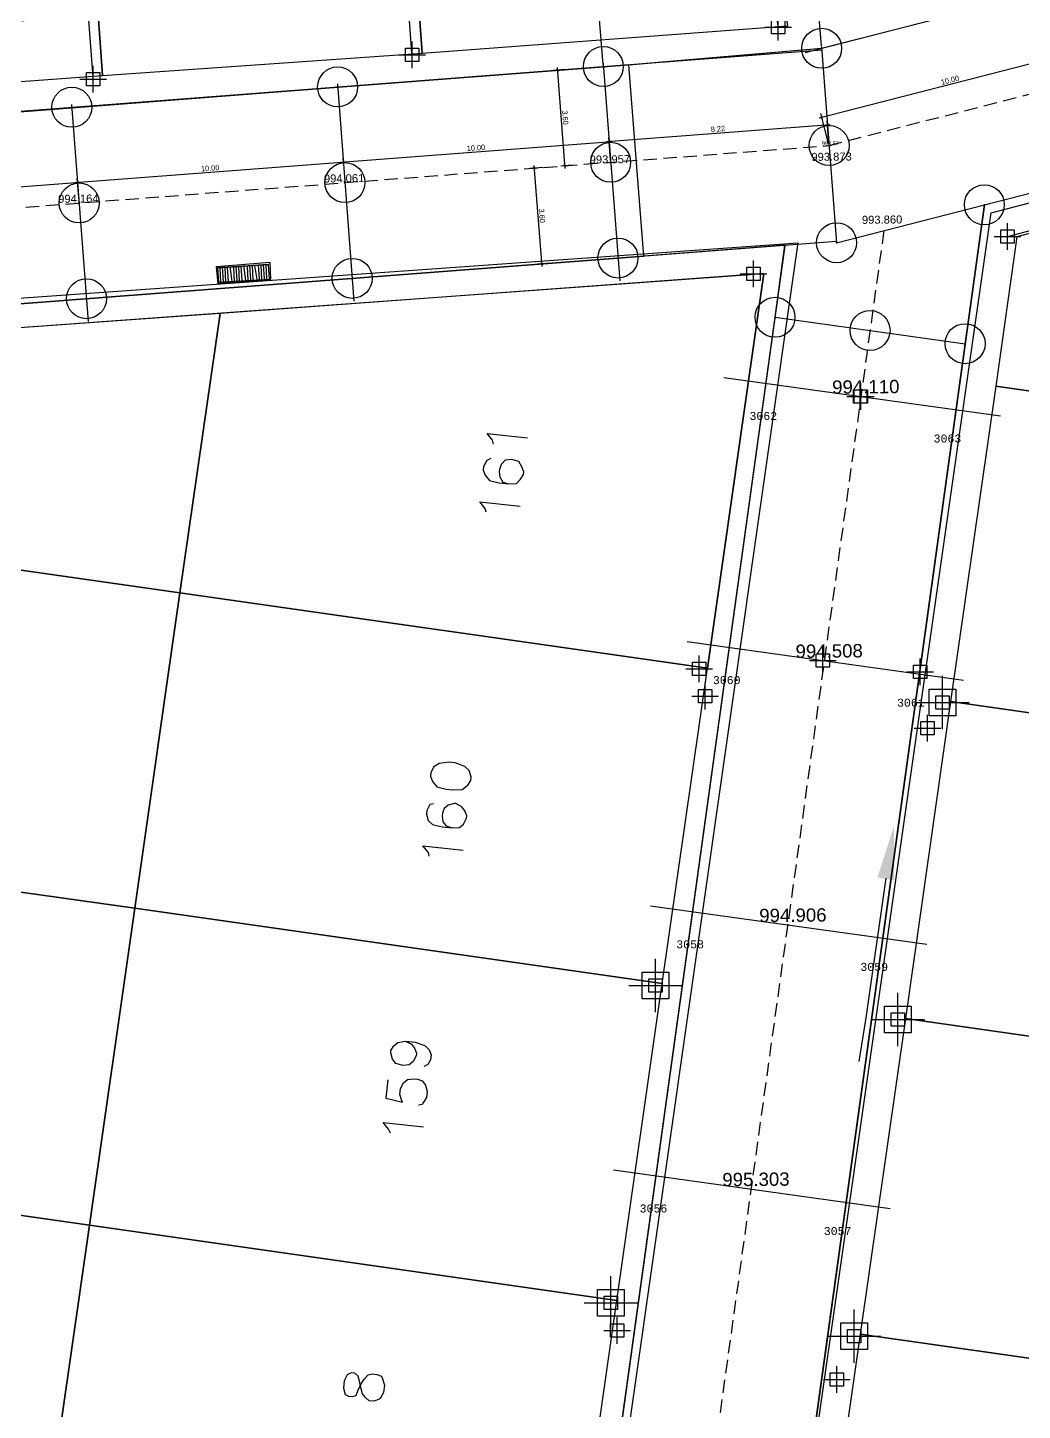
# Model space of a CAD drawing. Header units: metres. Extents: x 678 to 2349, y 417 to 1219.
# Drawn here: x 889.6 to 926.9, y 1073.8 to 1125.7 of the extents above; entities that cross this region are included whole.
import ezdxf
from ezdxf.enums import TextEntityAlignment as Align

# ---------------------------------------------------------------- set-up
doc = ezdxf.new("R2010")
doc.units = ezdxf.units.M
doc.header["$PDMODE"] = 32
doc.header["$PDSIZE"] = 1.5
doc.linetypes.add('DASHED', pattern=[0.75, 0.5, -0.25])
for name, color, linetype in [('12-CONDICIONES EXISTENTES', 2, 'Continuous'), ('C-ANNO-MATC-TEXT', 150, 'Continuous'), ('C-ROAD-PROF-TEXT', 11, 'Continuous'), ('LOTE 243', 1, 'Continuous'), ('PUNTOS V', 4, 'Continuous'), ('V-NODE', 1, 'Continuous')]:
    doc.layers.add(name, color=color, linetype=linetype)
for name, color, linetype, true_color in [('PDF2_area escolar', 7, 'Continuous', 0x989898), ('PDF_Geometry', 7, 'Continuous', 0x797979), ('PDF_Solid Fills', 7, 'Continuous', 0x797979)]:
    doc.layers.add(name, color=color, linetype=linetype, true_color=true_color)
doc.styles.add('CITY2', font='stylu.ttf', dxfattribs={"height": 0.2})
doc.styles.add('MONOTXT4', font='monotxt4.shx')
doc.styles.get("Standard").update_dxf_attribs({"font": 'arial.ttf'})
doc.dimstyles.new('COTAS2', dxfattribs={"dimtxt": 0.02, "dimasz": 0.1, "dimexe": 0.15, "dimexo": 0.08, "dimgap": 0.05, "dimtad": 1, "dimzin": 0, "dimdsep": 46, "dimtxsty": 'CITY2', "dimblk": 'ARCHTICK', "dimcen": 1, "dimdle": 0.1, "dimclrd": 1, "dimclre": 1, "dimclrt": 2, "dimadec": 0, "dimazin": 0, "dimtfac": 1, "dimtofl": 0, "dimtmove": 0, "dimatfit": 3, "dimldrblk": 'ARCHTICK', "dimfxl": 0.18, "dimtolj": 1, "dimtzin": 0, "dimarcsym": 0})

# ---------------------------------------------------------------- blocks, each defined once
blk = doc.blocks.new('*U2456')
at = {"color": 0, "linetype": 'ByBlock', "lineweight": -2, "transparency": 16777216}
for p, q in [((0, -1), (0, 1)), ((-1, 0), (1, 0))]:
    blk.add_line(p, q, dxfattribs=at)
blk.add_lwpolyline([(-0.5, -0.5), (-0.5, 0.5), (0.5, 0.5), (0.5, -0.5)], close=True, dxfattribs=at)
blk = doc.blocks.new('*U2528', base_point=(911.472, 1077.838, 996.459))
at = {"layer": 'V-NODE', "color": 10, "lineweight": -2}
blk.add_blockref('*U2456', (911.472, 1077.838, 996.459), dxfattribs=at)
blk = doc.blocks.new('*U2531', base_point=(920.597, 1076.591, 996.43))
at = {"layer": 'V-NODE', "color": 10, "lineweight": -2}
blk.add_blockref('*U2456', (920.597, 1076.591, 996.43), dxfattribs=at)
blk = doc.blocks.new('*U2534', base_point=(922.24, 1088.467, 995.972))
at = {"layer": 'V-NODE', "color": 10, "lineweight": -2}
blk.add_blockref('*U2456', (922.24, 1088.467, 995.972), dxfattribs=at)
blk = doc.blocks.new('*U2537', base_point=(913.147, 1089.74, 995.969))
at = {"layer": 'V-NODE', "color": 10, "lineweight": -2}
blk.add_blockref('*U2456', (913.147, 1089.74, 995.969), dxfattribs=at)
blk = doc.blocks.new('*U2540', base_point=(923.913, 1100.349, 995.666))
at = {"layer": 'V-NODE', "color": 10, "lineweight": -2}
blk.add_blockref('*U2456', (923.913, 1100.349, 995.666), dxfattribs=at)
blk = doc.blocks.new('*U2558')
at = {"color": 0, "linetype": 'ByBlock', "lineweight": -2, "transparency": 16777216}
for p, q in [((-1, 0), (1, 0)), ((0, -1), (0, 1))]:
    blk.add_line(p, q, dxfattribs=at)
blk.add_lwpolyline([(-0.5, -0.5), (-0.5, 0.5), (0.5, 0.5), (0.5, -0.5)], close=True, dxfattribs=at)
blk = doc.blocks.new('*U2831', base_point=(911.472, 1077.838, 996.459))
at = {"layer": 'V-NODE', "color": 130, "lineweight": -2, "xscale": 0.5, "yscale": 0.5, "zscale": 0.5}
blk.add_blockref('*U2558', (911.472, 1077.838, 996.459), dxfattribs=at)
blk = doc.blocks.new('*U2834', base_point=(920.597, 1076.591, 996.43))
at = {"layer": 'V-NODE', "color": 130, "lineweight": -2, "xscale": 0.5, "yscale": 0.5, "zscale": 0.5}
blk.add_blockref('*U2558', (920.597, 1076.591, 996.43), dxfattribs=at)
blk = doc.blocks.new('*U2837', base_point=(922.24, 1088.467, 995.972))
at = {"layer": 'V-NODE', "color": 130, "lineweight": -2, "xscale": 0.5, "yscale": 0.5, "zscale": 0.5}
blk.add_blockref('*U2558', (922.24, 1088.467, 995.972), dxfattribs=at)
blk = doc.blocks.new('*U2840', base_point=(913.147, 1089.74, 995.969))
at = {"layer": 'V-NODE', "color": 130, "lineweight": -2, "xscale": 0.5, "yscale": 0.5, "zscale": 0.5}
blk.add_blockref('*U2558', (913.147, 1089.74, 995.969), dxfattribs=at)
blk = doc.blocks.new('*U2843', base_point=(914.784, 1101.616, 995.679))
at = {"layer": 'V-NODE', "color": 130, "lineweight": -2, "xscale": 0.5, "yscale": 0.5, "zscale": 0.5}
blk.add_blockref('*U2558', (914.784, 1101.616, 995.679), dxfattribs=at)
blk = doc.blocks.new('*U2846', base_point=(923.913, 1100.349, 995.666))
at = {"layer": 'V-NODE', "color": 130, "lineweight": -2, "xscale": 0.5, "yscale": 0.5, "zscale": 0.5}
blk.add_blockref('*U2558', (923.913, 1100.349, 995.666), dxfattribs=at)
blk = doc.blocks.new('*U2849', base_point=(926.345, 1117.829, 995.14))
at = {"layer": 'V-NODE', "color": 130, "lineweight": -2, "xscale": 0.5, "yscale": 0.5, "zscale": 0.5}
blk.add_blockref('*U2558', (926.345, 1117.829, 995.14), dxfattribs=at)
blk = doc.blocks.new('*U2852', base_point=(916.824, 1116.426, 995.204))
at = {"layer": 'V-NODE', "color": 130, "lineweight": -2, "xscale": 0.5, "yscale": 0.5, "zscale": 0.5}
blk.add_blockref('*U2558', (916.824, 1116.426, 995.204), dxfattribs=at)
blk = doc.blocks.new('*U2855', base_point=(892.046, 1123.719, 994.986))
at = {"layer": 'V-NODE', "color": 130, "lineweight": -2, "xscale": 0.5, "yscale": 0.5, "zscale": 0.5}
blk.add_blockref('*U2558', (892.046, 1123.719, 994.986), dxfattribs=at)
blk = doc.blocks.new('*U2858', base_point=(904.011, 1124.634, 995.008))
at = {"layer": 'V-NODE', "color": 130, "lineweight": -2, "xscale": 0.5, "yscale": 0.5, "zscale": 0.5}
blk.add_blockref('*U2558', (904.011, 1124.634, 995.008), dxfattribs=at)
blk = doc.blocks.new('*U2861', base_point=(917.744, 1125.678, 994.859))
at = {"layer": 'V-NODE', "color": 130, "lineweight": -2, "xscale": 0.5, "yscale": 0.5, "zscale": 0.5}
blk.add_blockref('*U2558', (917.744, 1125.678, 994.859), dxfattribs=at)
blk = doc.blocks.new('base')
at = {"layer": 'PDF_Geometry', "lineweight": 25, "extrusion": (-0.000787417, 0.063364, 0.99799), "elevation": 0.026}
for points in [[(-314.355, -197.288), (-299.601, -195.681), (-292.744, -194.188), (-282.663, -192.111), (-274.476, -190.361), (-258.037, -185.154), (-248.029, -180.61), (-240.539, -177.71), (-228.643, -174.042), (-222.733, -172.714), (-217.384, -171.04), (-209.935, -169.248), (-202.16, -164.759), (-196.196, -160.284), (-195.073, -159.817), (-178.095, -157.457), (-154.298, -156.614), (-136.667, -154.611), (-124.436, -153.164), (-118.066, -151.474), (-100.79, -146.646), (-80.955, -140.967), (-73.385, -139.328), (-61.694, -135.822), (-40.504, -131.604), (-37.727, -130.872), (-17.661, -129.441), (1.311, -127.461), (21.092, -124.929), (41.006, -122.83), (47.376, -123.458), (63.592, -123.186), (81.402, -124.312), (85.639, -96.072), (88.705, -66.393), (92.811, -40.781), (97.16, -22.386), (100.596, -1.562), (102.483, 8.32), (109.691, 37.361), (117.528, 76.62), (126.217, 115.638), (131.513, 149.592), (134.682, 173.973), (136.916, 195.591), (139.956, 229.678), (141.558, 250.676), (142.614, 271.37), (143.252, 283.21), (147.066, 312.938), (152.58, 355.631), (153.554, 396.042), (150.869, 418.02), (151.777, 438.639), (150.959, 458.028), (151.777, 438.639), (150.869, 418.02), (153.554, 396.042), (152.58, 355.631), (147.066, 312.938), (143.252, 283.21), (142.614, 271.37), (141.558, 250.676), (139.956, 229.678), (136.916, 195.591), (134.682, 173.973), (131.513, 149.592), (126.217, 115.638), (117.528, 76.62), (109.691, 37.361), (102.483, 8.32), (100.596, -1.562), (97.16, -22.386), (92.811, -40.781), (88.705, -66.393), (85.639, -96.072), (81.402, -124.312), (63.592, -123.186), (47.376, -123.458), (41.006, -122.83), (21.092, -124.929), (1.311, -127.461), (-17.661, -129.441), (-37.727, -130.872), (-40.504, -131.604), (-61.694, -135.822), (-73.385, -139.328), (-80.955, -140.967), (-100.79, -146.646), (-118.066, -151.474), (-124.436, -153.164), (-136.667, -154.611), (-154.298, -156.614), (-178.095, -157.457), (-195.073, -159.817), (-196.196, -160.284), (-202.16, -164.759), (-209.935, -169.248), (-217.384, -171.04), (-222.733, -172.714), (-228.643, -174.042), (-240.539, -177.71), (-248.029, -180.61), (-258.037, -185.154), (-274.476, -190.361), (-282.663, -192.111), (-292.744, -194.188), (-299.601, -195.681), (-314.355, -197.288), (-312.178, -178.446), (-309.146, -157.898), (-306.876, -132.899), (-305.823, -118.002), (-298.643, -78.802), (-291.055, -45.077), (-282.252, -15.116), (-275.645, 10.473), (-270.319, 33.898), (-263.825, 63.164), (-258.15, 86.408), (-284.424, 123.888)], [(-73.972, -29.127), (-75.851, -30.477), (-73.972, -29.127), (-35.504, -35.06), (-34.154, -36.938), (-44.268, -102.03), (-86.666, -112.549), (-88.335, -111.003), (-75.851, -30.477)], [(4.42, -98.575), (-37.003, -101.004), (-27.234, -38.004)], [(6.095, -91.219), (5.257, -96.636), (6.095, -91.219), (-13.659, -88.143), (-15.292, -98.612), (4.324, -97.451), (-35.706, -99.862), (-33.414, -85.067)], [(-17.159, -99.871), (-15.246, -99.776), (-15.221, -100.336), (-17.134, -100.43)], [(-15.338, -99.765), (-15.312, -100.325)], [(-15.435, -99.8), (-15.409, -100.36)], [(-15.526, -99.789), (-15.501, -100.349)], [(-15.623, -99.824), (-15.592, -100.338)], [(-15.76, -99.807), (-15.689, -100.372)], [(-15.852, -99.796), (-15.826, -100.356)], [(-15.949, -99.831), (-15.923, -100.39)], [(-16.04, -99.82), (-16.015, -100.379)], [(-16.137, -99.855), (-16.106, -100.368)], [(-16.274, -99.838), (-16.203, -100.403)], [(-16.365, -99.827), (-16.34, -100.387)], [(-16.462, -99.862), (-16.437, -100.421)], [(-16.554, -99.851), (-16.528, -100.41)], [(-16.696, -99.88), (-16.62, -100.399)], [(-16.788, -99.869), (-16.762, -100.428)], [(-16.879, -99.858), (-16.854, -100.417)], [(-16.976, -99.893), (-16.951, -100.452)], [(-17.068, -99.882), (-17.042, -100.441)], [(-25.49, -93.581), (-25.461, -93.723), (-25.26, -93.979), (-26.768, -93.798)], [(-25.378, -93.038), (-25.23, -92.963), (-25.111, -92.745), (-25.094, -92.608), (-25.164, -92.414), (-25.325, -92.209), (-25.685, -92.12), (-26.05, -92.076), (-26.33, -92.088), (-26.489, -92.255), (-26.603, -92.426), (-26.614, -92.518), (-26.544, -92.712), (-26.429, -92.911), (-26.206, -92.984), (-26.161, -92.99), (-25.927, -92.972), (-25.767, -92.805), (-25.7, -92.628), (-25.689, -92.537), (-25.712, -92.348), (-25.827, -92.149), (-26.05, -92.076)], [(-25.181, -91.021), (-25.152, -91.164), (-24.951, -91.42), (-26.46, -91.238)], [(-23.077, -80.099), (-22.935, -80.07), (-22.816, -79.852), (-22.799, -79.715), (-22.863, -79.476), (-23.029, -79.317), (-23.39, -79.227), (-23.755, -79.183), (-24.035, -79.195), (-24.189, -79.316), (-24.308, -79.534), (-24.319, -79.625), (-24.249, -79.819), (-24.129, -79.972), (-23.911, -80.091), (-23.865, -80.097), (-23.626, -80.033), (-23.472, -79.912), (-23.404, -79.735), (-23.393, -79.644), (-23.412, -79.41), (-23.532, -79.256), (-23.755, -79.183)], [(-22.886, -78.128), (-22.857, -78.271), (-22.656, -78.527), (-24.164, -78.345)], [(-40.011, -77.085), (-39.194, -71.851), (-38.905, -70.216)], [(-21.912, -71.197), (-22.13, -71.078), (-22.25, -70.925), (-22.32, -70.731), (-22.309, -70.639), (-22.19, -70.422), (-22.036, -70.301), (-21.802, -70.283), (-21.756, -70.289), (-21.533, -70.362), (-21.413, -70.515), (-21.349, -70.755), (-21.36, -70.846), (-21.473, -71.018), (-21.627, -71.139), (-21.912, -71.197), (-22.278, -71.153), (-22.632, -71.018), (-22.799, -70.858), (-22.868, -70.665), (-22.846, -70.482), (-22.733, -70.31), (-22.584, -70.235)], [(-21.228, -69.749), (-21.145, -69.064), (-21.774, -68.895), (-21.739, -68.992), (-21.67, -69.186), (-21.697, -69.415), (-21.816, -69.632), (-21.97, -69.753), (-22.204, -69.771), (-22.341, -69.754), (-22.518, -69.687), (-22.639, -69.533), (-22.703, -69.293), (-22.675, -69.065), (-22.562, -68.893), (-22.505, -68.807), (-22.363, -68.778)], [(-21.311, -67.745), (-21.236, -67.894), (-21.035, -68.15), (-22.543, -67.968)]]:
    blk.add_lwpolyline(points, dxfattribs=at)
for points in [[(-21.751, -129.134), (-22.997, -108.302), (-36.733, -109.151), (-33.631, -129.975)], [(-9.793, -128.024), (-10.997, -107.615), (-22.997, -108.302), (-21.751, -129.134), (-17.727, -128.83)], [(2.142, -126.726), (0.963, -106.876), (-10.997, -107.615), (-9.793, -128.024)], [(-45.226, -101.126), (-44.365, -95.526), (-64.12, -92.451), (-66.262, -106.382)], [(-33.414, -85.067), (-35.706, -99.862), (-15.292, -98.612), (-13.659, -88.143)], [(-17.205, -99.865), (-15.241, -99.731), (-15.181, -100.387), (-17.19, -100.516)], [(-15.221, -100.336), (-15.246, -99.776), (-17.159, -99.871), (-17.134, -100.43)], [(-62.277, -80.616), (-64.12, -92.451), (-44.365, -95.526), (-42.522, -83.692)], [(-11.816, -76.309), (-13.659, -88.143), (6.095, -91.219), (7.944, -79.339)], [(-31.571, -73.233), (-33.414, -85.067), (-13.659, -88.143), (-11.816, -76.309)], [(-60.428, -68.736), (-62.277, -80.616), (-42.522, -83.692), (-40.674, -71.812)], [(-22.97, -81.132), (-23.039, -80.938), (-23.2, -80.734), (-23.56, -80.644), (-23.789, -80.616), (-24.16, -80.618), (-24.365, -80.779), (-24.478, -80.95), (-24.495, -81.088), (-24.431, -81.327), (-24.265, -81.486), (-23.91, -81.622), (-23.681, -81.649), (-23.305, -81.602), (-23.105, -81.487), (-22.986, -81.269)], [(-9.968, -64.429), (-11.816, -76.309), (7.944, -79.339), (9.787, -67.504)], [(-29.722, -61.353), (-31.571, -73.233), (-11.816, -76.309), (-9.968, -64.429)], [(-58.585, -56.902), (-60.428, -68.736), (-40.674, -71.812), (-38.83, -59.977)], [(-8.124, -52.594), (-9.968, -64.429), (9.787, -67.504), (11.636, -55.624)], [(-27.879, -49.519), (-29.722, -61.353), (-9.968, -64.429), (-8.124, -52.594)], [(-56.736, -45.022), (-58.585, -56.902), (-38.83, -59.977), (-36.982, -48.097)], [(-19.417, -58.189), (-19.481, -57.95), (-19.613, -57.887), (-19.75, -57.871), (-19.893, -57.9), (-19.96, -58.077), (-20.085, -58.341), (-20.198, -58.513), (-20.358, -58.679), (-20.5, -58.708), (-20.683, -58.686), (-20.86, -58.618), (-20.895, -58.521), (-20.959, -58.282), (-20.926, -58.008), (-20.807, -57.79), (-20.756, -57.75), (-20.562, -57.68), (-20.379, -57.702), (-20.253, -57.81), (-20.132, -57.964), (-20.068, -58.204), (-20.01, -58.489), (-19.981, -58.631), (-19.855, -58.739), (-19.718, -58.756), (-19.569, -58.681), (-19.451, -58.463)]]:
    blk.add_lwpolyline(points, close=True, dxfattribs=at)
blk = doc.blocks.new('_ArchTick')
at = {"color": 0, "linetype": 'ByBlock', "const_width": 0.15}
blk.add_lwpolyline([(-0.5, -0.5), (0.5, 0.5)], dxfattribs=at)
blk = doc.blocks.new('*D3722')
at = {"layer": 'Defpoints', "color": 0, "transparency": 16777216}
for p in [(891.87, 1126.106), (892.046, 1123.719, 994.986), (880.129, 1122.828, 994.772)]:
    blk.add_point(p, dxfattribs=at)
at = {"layer": 'PUNTOS V', "color": 1, "lineweight": -2, "transparency": 16777216}
blk.add_line((879.852, 1125.217), (891.969, 1126.113), dxfattribs=at)
at = {"layer": 'PUNTOS V', "color": 1, "linetype": 'Continuous', "lineweight": -2, "transparency": 16777216}
for p, q in [((892.04, 1123.799), (891.858, 1126.255)), ((880.123, 1122.908), (879.941, 1125.374))]:
    blk.add_line(p, q, dxfattribs=at)
at = {"layer": 'PUNTOS V', "color": 1, "lineweight": -2, "transparency": 16777216, "xscale": 0.1, "yscale": 0.1, "zscale": 0.1}
for p, rotation in [((891.87, 1126.106), 4.229132219767392), ((879.952, 1125.224), 184.2291322197674)]:
    blk.add_blockref('_ArchTick', p, dxfattribs=dict(at, rotation=rotation))
at = {"layer": 'PUNTOS V', "color": 2, "transparency": 16777216, "insert": (885.899, 1125.819), "char_height": 0.2, "attachment_point": 5, "rotation": 4.2291, "style": 'CITY2'}
blk.add_mtext('\\A1;11.95', dxfattribs=at)
blk = doc.blocks.new('*D3723')
at = {"layer": 'Defpoints', "color": 0, "transparency": 16777216}
for p in [(903.837, 1126.991), (904.011, 1124.634, 995.008), (892.046, 1123.719, 994.986)]:
    blk.add_point(p, dxfattribs=at)
at = {"layer": 'PUNTOS V', "color": 1, "linetype": 'Continuous', "lineweight": -2, "transparency": 16777216}
for p, q in [((904.005, 1124.714), (903.826, 1127.14)), ((892.04, 1123.799), (891.858, 1126.255))]:
    blk.add_line(p, q, dxfattribs=at)
at = {"layer": 'PUNTOS V', "color": 1, "lineweight": -2, "transparency": 16777216}
blk.add_line((891.77, 1126.098), (903.936, 1126.998), dxfattribs=at)
at = {"layer": 'PUNTOS V', "color": 1, "lineweight": -2, "transparency": 16777216, "xscale": 0.1, "yscale": 0.1, "zscale": 0.1}
for p, rotation in [((903.837, 1126.991), 4.229132219767392), ((891.87, 1126.106), 184.2291322197674)]:
    blk.add_blockref('_ArchTick', p, dxfattribs=dict(at, rotation=rotation))
at = {"layer": 'PUNTOS V', "color": 2, "transparency": 16777216, "insert": (897.842, 1126.701), "char_height": 0.2, "attachment_point": 5, "rotation": 4.2291, "style": 'CITY2'}
blk.add_mtext('\\A1;12.00', dxfattribs=at)
blk = doc.blocks.new('*D3724')
at = {"layer": 'Defpoints', "color": 0, "transparency": 16777216}
for p in [(917.572, 1128.006), (917.744, 1125.678, 994.772), (904.011, 1124.634, 995.008)]:
    blk.add_point(p, dxfattribs=at)
at = {"layer": 'PUNTOS V', "color": 1, "linetype": 'Continuous', "lineweight": -2, "transparency": 16777216}
for p, q in [((917.738, 1125.758), (917.561, 1128.156)), ((904.005, 1124.714), (903.826, 1127.14))]:
    blk.add_line(p, q, dxfattribs=at)
at = {"layer": 'PUNTOS V', "color": 1, "lineweight": -2, "transparency": 16777216}
blk.add_line((903.737, 1126.983), (917.672, 1128.014), dxfattribs=at)
at = {"layer": 'PUNTOS V', "color": 1, "lineweight": -2, "transparency": 16777216, "xscale": 0.1, "yscale": 0.1, "zscale": 0.1}
for p, rotation in [((917.572, 1128.006), 4.229132219767392), ((903.837, 1126.991), 184.2291322197674)]:
    blk.add_blockref('_ArchTick', p, dxfattribs=dict(at, rotation=rotation))
at = {"layer": 'PUNTOS V', "color": 2, "transparency": 16777216, "insert": (910.693, 1127.655), "char_height": 0.2, "attachment_point": 5, "rotation": 4.2291, "style": 'CITY2'}
blk.add_mtext('\\A1;13.77', dxfattribs=at)
blk = doc.blocks.new('*D3882')
at = {"layer": 'Defpoints', "color": 0, "transparency": 16777216}
for p in [(891.459, 1119.85), (891.518, 1119.08, 995.067), (881.547, 1118.316, 995.067)]:
    blk.add_point(p, dxfattribs=at)
at = {"layer": 'PUNTOS V', "color": 1, "lineweight": -2, "transparency": 16777216}
blk.add_line((881.389, 1119.079), (891.559, 1119.858), dxfattribs=at)
at = {"layer": 'PUNTOS V', "color": 1, "linetype": 'Continuous', "lineweight": -2, "transparency": 16777216}
for p, q in [((891.512, 1119.159), (891.448, 1120)), ((881.541, 1118.396), (881.477, 1119.236))]:
    blk.add_line(p, q, dxfattribs=at)
at = {"layer": 'PUNTOS V', "color": 1, "lineweight": -2, "transparency": 16777216, "xscale": 0.1, "yscale": 0.1, "zscale": 0.1}
for p, rotation in [((891.459, 1119.85), 4.377538799730989), ((881.488, 1119.087), 184.377538799731)]:
    blk.add_blockref('_ArchTick', p, dxfattribs=dict(at, rotation=rotation))
at = {"layer": 'PUNTOS V', "color": 2, "transparency": 16777216, "insert": (886.462, 1119.622), "char_height": 0.2, "attachment_point": 5, "rotation": 4.3775, "style": 'CITY2'}
blk.add_mtext('\\A1;10.00', dxfattribs=at)
blk = doc.blocks.new('*D3883')
at = {"layer": 'Defpoints', "color": 0, "transparency": 16777216}
for p in [(901.43, 1120.613, 995.067), (901.43, 1120.613), (891.518, 1119.08, 995.067)]:
    blk.add_point(p, dxfattribs=at)
at = {"layer": 'PUNTOS V', "color": 1, "lineweight": -2, "transparency": 16777216}
blk.add_line((891.359, 1119.842), (901.53, 1120.621), dxfattribs=at)
at = {"layer": 'PUNTOS V', "color": 1, "linetype": 'Continuous', "lineweight": -2, "transparency": 16777216}
for p, q in [((901.424, 1120.693), (901.419, 1120.763)), ((891.512, 1119.159), (891.448, 1120))]:
    blk.add_line(p, q, dxfattribs=at)
at = {"layer": 'PUNTOS V', "color": 1, "lineweight": -2, "transparency": 16777216, "xscale": 0.1, "yscale": 0.1, "zscale": 0.1}
for p, rotation in [((901.43, 1120.613), 4.377538799730951), ((891.459, 1119.85), 184.377538799731)]:
    blk.add_blockref('_ArchTick', p, dxfattribs=dict(at, rotation=rotation))
at = {"layer": 'PUNTOS V', "color": 2, "transparency": 16777216, "insert": (896.433, 1120.385), "char_height": 0.2, "attachment_point": 5, "rotation": 4.3775, "style": 'CITY2'}
blk.add_mtext('\\A1;10.00', dxfattribs=at)
blk = doc.blocks.new('*D3884')
at = {"layer": 'Defpoints', "color": 0, "transparency": 16777216}
for p in [(911.401, 1121.377, 995.067), (911.401, 1121.377), (901.43, 1120.613, 995.067)]:
    blk.add_point(p, dxfattribs=at)
at = {"layer": 'PUNTOS V', "color": 1, "lineweight": -2, "transparency": 16777216}
blk.add_line((901.33, 1120.606), (911.501, 1121.384), dxfattribs=at)
at = {"layer": 'PUNTOS V', "color": 1, "linetype": 'Continuous', "lineweight": -2, "transparency": 16777216}
for p, q in [((911.395, 1121.456), (911.389, 1121.526)), ((901.424, 1120.693), (901.419, 1120.763))]:
    blk.add_line(p, q, dxfattribs=at)
at = {"layer": 'PUNTOS V', "color": 1, "lineweight": -2, "transparency": 16777216, "xscale": 0.1, "yscale": 0.1, "zscale": 0.1}
for p, rotation in [((911.401, 1121.377), 4.377538799730951), ((901.43, 1120.613), 184.377538799731)]:
    blk.add_blockref('_ArchTick', p, dxfattribs=dict(at, rotation=rotation))
at = {"layer": 'PUNTOS V', "color": 2, "transparency": 16777216, "insert": (906.404, 1121.148), "char_height": 0.2, "attachment_point": 5, "rotation": 4.3775, "style": 'CITY2'}
blk.add_mtext('\\A1;10.00', dxfattribs=at)
blk = doc.blocks.new('*D3885')
at = {"layer": 'Defpoints', "color": 0, "transparency": 16777216}
for p in [(919.594, 1122.016), (919.654, 1121.233, 995.067), (911.46, 1120.606, 995.067)]:
    blk.add_point(p, dxfattribs=at)
at = {"layer": 'PUNTOS V', "color": 1, "lineweight": -2, "transparency": 16777216}
blk.add_line((911.3, 1121.382), (919.694, 1122.024), dxfattribs=at)
at = {"layer": 'PUNTOS V', "color": 1, "linetype": 'Continuous', "lineweight": -2, "transparency": 16777216}
for p, q in [((919.648, 1121.313), (919.583, 1122.166)), ((911.454, 1120.686), (911.388, 1121.539))]:
    blk.add_line(p, q, dxfattribs=at)
at = {"layer": 'PUNTOS V', "color": 1, "lineweight": -2, "transparency": 16777216, "xscale": 0.1, "yscale": 0.1, "zscale": 0.1}
for p, rotation in [((919.594, 1122.016), 4.377538799730353), ((911.4, 1121.389), 184.3775387997303)]:
    blk.add_blockref('_ArchTick', p, dxfattribs=dict(at, rotation=rotation))
at = {"layer": 'PUNTOS V', "color": 2, "transparency": 16777216, "insert": (915.485, 1121.856), "char_height": 0.2, "attachment_point": 5, "rotation": 4.3775, "style": 'CITY2'}
blk.add_mtext('\\A1;8.22', dxfattribs=at)
blk = doc.blocks.new('*D3886')
at = {"layer": 'Defpoints', "color": 0, "transparency": 16777216}
for p in [(929.07, 1124.78), (929.342, 1123.721, 995.067), (919.656, 1121.234, 995.067)]:
    blk.add_point(p, dxfattribs=at)
at = {"layer": 'PUNTOS V', "color": 1, "lineweight": -2, "transparency": 16777216}
blk.add_line((919.287, 1122.268), (929.167, 1124.805), dxfattribs=at)
at = {"layer": 'PUNTOS V', "color": 1, "linetype": 'Continuous', "lineweight": -2, "transparency": 16777216}
for p, q in [((929.322, 1123.798), (929.032, 1124.925)), ((919.636, 1121.311), (919.347, 1122.438))]:
    blk.add_line(p, q, dxfattribs=at)
at = {"layer": 'PUNTOS V', "color": 1, "lineweight": -2, "transparency": 16777216, "xscale": 0.1, "yscale": 0.1, "zscale": 0.1}
for p, rotation in [((929.07, 1124.78), 14.40121181771385), ((919.384, 1122.293), 194.4012118177138)]:
    blk.add_blockref('_ArchTick', p, dxfattribs=dict(at, rotation=rotation))
at = {"layer": 'PUNTOS V', "color": 2, "transparency": 16777216, "insert": (924.189, 1123.685), "char_height": 0.2, "attachment_point": 5, "rotation": 14.4012, "style": 'CITY2'}
blk.add_mtext('\\A1;10.00', dxfattribs=at)
blk = doc.blocks.new('*D3887')
at = {"layer": 'Defpoints', "color": 0, "transparency": 16777216}
for p in [(919.216, 1126.807), (919.377, 1124.879, 995.067), (911.185, 1124.196, 995.067)]:
    blk.add_point(p, dxfattribs=at)
at = {"layer": 'PUNTOS V', "color": 1, "lineweight": -2, "transparency": 16777216}
blk.add_line((910.925, 1126.115), (919.316, 1126.815), dxfattribs=at)
at = {"layer": 'PUNTOS V', "color": 1, "linetype": 'Continuous', "lineweight": -2, "transparency": 16777216}
for p, q in [((919.37, 1124.959), (919.203, 1126.957)), ((911.178, 1124.275), (911.012, 1126.273))]:
    blk.add_line(p, q, dxfattribs=at)
at = {"layer": 'PUNTOS V', "color": 1, "lineweight": -2, "transparency": 16777216, "xscale": 0.1, "yscale": 0.1, "zscale": 0.1}
for p, rotation in [((919.216, 1126.807), 4.768434079754533), ((911.024, 1126.124), 184.7684340797546)]:
    blk.add_blockref('_ArchTick', p, dxfattribs=dict(at, rotation=rotation))
at = {"layer": 'PUNTOS V', "color": 2, "transparency": 16777216, "insert": (915.107, 1126.618), "char_height": 0.2, "attachment_point": 5, "rotation": 4.7684, "style": 'CITY2'}
blk.add_mtext('\\A1;8.22', dxfattribs=at)
blk = doc.blocks.new('*D3894')
at = {"layer": 'Defpoints', "color": 0, "transparency": 16777216}
for p in [(909.805, 1124.09, 995.067), (909.739, 1120.474), (910.08, 1120.501, 995.067)]:
    blk.add_point(p, dxfattribs=at)
at = {"layer": 'PUNTOS V', "color": 1, "linetype": 'Continuous', "lineweight": -2, "transparency": 16777216}
for p, q in [((909.726, 1124.084), (909.315, 1124.052)), ((910, 1120.494), (909.589, 1120.463))]:
    blk.add_line(p, q, dxfattribs=at)
at = {"layer": 'PUNTOS V', "color": 1, "lineweight": -2, "transparency": 16777216}
blk.add_line((909.456, 1124.164), (909.746, 1120.375), dxfattribs=at)
at = {"layer": 'PUNTOS V', "color": 1, "lineweight": -2, "transparency": 16777216, "xscale": 0.1, "yscale": 0.1, "zscale": 0.1}
for p, rotation in [((909.464, 1124.064), 94.37753879973049), ((909.739, 1120.474), 274.3775387997305)]:
    blk.add_blockref('_ArchTick', p, dxfattribs=dict(at, rotation=rotation))
at = {"layer": 'PUNTOS V', "color": 2, "transparency": 16777216, "insert": (909.755, 1122.281), "char_height": 0.2, "attachment_point": 5, "rotation": 274.3775, "style": 'CITY2'}
blk.add_mtext('\\A1;3.60', dxfattribs=at)
blk = doc.blocks.new('*D3895')
at = {"layer": 'Defpoints', "color": 0, "transparency": 16777216}
for p in [(909.011, 1120.419, 995.067), (908.866, 1116.797), (909.285, 1116.829, 995.067)]:
    blk.add_point(p, dxfattribs=at)
at = {"layer": 'PUNTOS V', "color": 1, "linetype": 'Continuous', "lineweight": -2, "transparency": 16777216}
for p, q in [((908.931, 1120.413), (908.441, 1120.375)), ((909.206, 1116.823), (908.716, 1116.786))]:
    blk.add_line(p, q, dxfattribs=at)
at = {"layer": 'PUNTOS V', "color": 1, "lineweight": -2, "transparency": 16777216}
blk.add_line((908.583, 1120.486), (908.873, 1116.697), dxfattribs=at)
at = {"layer": 'PUNTOS V', "color": 1, "lineweight": -2, "transparency": 16777216, "xscale": 0.1, "yscale": 0.1, "zscale": 0.1}
for p, rotation in [((908.591, 1120.387), 94.37753879973049), ((908.866, 1116.797), 274.3775387997305)]:
    blk.add_blockref('_ArchTick', p, dxfattribs=dict(at, rotation=rotation))
at = {"layer": 'PUNTOS V', "color": 2, "transparency": 16777216, "insert": (908.882, 1118.604), "char_height": 0.2, "attachment_point": 5, "rotation": 274.3775, "style": 'CITY2'}
blk.add_mtext('\\A1;3.60', dxfattribs=at)
blk = doc.blocks.new('*U4907')
at = {"color": 0, "linetype": 'ByBlock', "lineweight": -2, "transparency": 16777216}
for p, q in [((-1, 0), (1, 0)), ((0, -1), (0, 1))]:
    blk.add_line(p, q, dxfattribs=at)
blk.add_lwpolyline([(-0.5, -0.5), (-0.5, 0.5), (0.5, 0.5), (0.5, -0.5)], close=True, dxfattribs=at)

msp = doc.modelspace()

# ---------------------------------------------------------------- linework, layer by layer
for points, elevation in [([(957.99193, 1047.73461), (956.22391, 1046.3481), (917.80682, 1051.69963), (916.39286, 1053.50026), (925.48046, 1119.0127), (967.66015, 1129.84355), (969.318, 1128.35579)], 997.576), ([(917.62632, 1114.79372), (918.0012, 1117.49637), (912.69951, 1117.08589), (876.18838, 1114.29554), (874.56782, 1112.74613), (867.82767, 1061.43112), (867.68646, 1060.35606), (869.1051, 1058.48382), (907.40721, 1053.14831), (909.25781, 1054.46572), (909.38282, 1055.36271)], 996.877)]:
    msp.add_lwpolyline(points, close=True, dxfattribs=dict(elevation=elevation))
for points, elevation in [([(791.41247, 1069.30647), (858.70585, 1059.93245), (860.54779, 1061.29371), (868.16378, 1119.27689), (868.37945, 1120.91882), (869.97397, 1121.02111), (912.14397, 1124.26111), (919.37678, 1124.87898), (928.44625, 1127.20783)], 997.203), ([(791.41247, 1069.30647), (858.70585, 1059.93245), (860.54779, 1061.29371), (868.16297, 1119.27611), (869.97397, 1121.02111), (881.27383, 1121.8893), (891.24465, 1122.65258), (901.21506, 1123.42142), (911.18567, 1124.18748), (919.37678, 1124.87898), (928.44625, 1127.20783)], 997.203), ([(912.69915, 1117.09049), (912.14397, 1124.26111), (869.97397, 1121.02111), (868.16297, 1119.27611), (867.42919, 1113.68356), (874.56793, 1112.74633), (874.56797, 1112.74611), (876.18838, 1114.29554), (912.69915, 1117.09049)], 995.067), ([(916.51454, 1054.37349), (909.38282, 1055.36271), (917.62632, 1114.79372), (924.75804, 1113.8045), (916.51454, 1054.37349)], 996.877)]:
    msp.add_lwpolyline(points, dxfattribs=dict(elevation=elevation))
for centre in [(917.62632, 1114.79372, 996.877), (921.19218, 1114.29911, 996.877), (924.75804, 1113.8045, 996.877)]:
    msp.add_circle(centre, 0.75)
at = {"layer": '12-CONDICIONES EXISTENTES', "color": 1}
for p in [(919.37678, 1124.87898, 995.067), (911.18504, 1124.19565, 995.067), (901.21422, 1123.43237, 995.067), (891.24339, 1122.66909, 995.067), (919.65583, 1121.23385, 995.067), (911.45983, 1120.60615, 995.067), (901.489, 1119.84287, 995.067), (891.51817, 1119.07959, 995.067), (925.48046, 1119.0127, 994.772), (919.93487, 1117.58871, 994.772), (911.73461, 1117.01665, 995.067), (901.76378, 1116.25337, 995.067), (891.79295, 1115.49009, 995.067)]:
    msp.add_point(p, dxfattribs=at)
at = {"layer": 'LOTE 243', "color": 1}
for points, elevation in [([(918.75892, 1124.72033), (966.12862, 1136.88387)], 994.772), ([(919.93487, 1117.58871), (967.66015, 1129.84355)], 994.772), ([(867.22712, 1120.8306), (919.37949, 1124.82295)], 995.067), ([(925.48046, 1119.0127), (916.45174, 1053.92069), (914.10911, 1037.19105)], 995.204), ([(874.75694, 1114.18596), (919.92906, 1117.64395)], 995.067), ([(918.0096, 1117.55694), (909.32066, 1054.91453), (906.97796, 1038.18442)], 995.204)]:
    msp.add_lwpolyline(points, dxfattribs=dict(at, elevation=elevation))
at = {"layer": 'LOTE 243', "color": 1, "linetype": 'DASHED'}
for points, elevation in [([(919.65427, 1121.23345), (966.68881, 1133.31092)], 994.772), ([(871.56819, 1117.55239), (919.65427, 1121.23345)], 995.067), ([(921.71176, 1118.04498), (912.8862, 1054.41761)], 995.204)]:
    msp.add_lwpolyline(points, dxfattribs=dict(at, elevation=elevation))
at = {"layer": 'PDF_Solid Fills', "transparency": 33554559, "extrusion": (-0.000787417, 0.063364, 0.99799)}
msp.add_solid([(-934.98728, -1017.08371, 1060.76006), (-935.63544, -1018.99957, 1060.76006), (-935.62168, -1016.96091, 1060.76006)], dxfattribs=at)
at = {"layer": 'PUNTOS V', "color": 1}
for p, q in [((919.37274, 1124.93179, 995.067), (919.93487, 1117.58871, 995.067)), ((911.17672, 1124.30437, 995.067), (911.8001, 1116.16116, 995.067)), ((901.20589, 1123.54109, 995.067), (901.82927, 1115.39788, 995.067)), ((891.23507, 1122.77781, 995.067), (891.85844, 1114.6346, 995.067))]:
    msp.add_line(p, q, dxfattribs=at)
for points, elevation in [([(926.345, 1117.829), (967.445, 1128.693)], 995.14), ([(915.70407, 1112.53801), (926.082, 1111.09443)], 996.877), ([(914.32634, 1102.63337), (924.70426, 1101.1898)], 996.877), ([(912.9486, 1092.72873), (923.32652, 1091.28516)], 996.877), ([(911.57086, 1082.82409), (921.94879, 1081.38052)], 996.877)]:
    msp.add_lwpolyline(points, dxfattribs=dict(at, elevation=elevation))

# ---------------------------------------------------------------- block references
at = {"layer": 'C-ANNO-MATC-TEXT', "lineweight": -2, "xscale": 0.5, "yscale": 0.5, "zscale": 0.5}
for p in [(920.819, 1111.827, 994.108), (920.849, 1111.822, 994.108), (919.424, 1101.92, 994.895), (923.073, 1101.498, 994.692), (915.001, 1100.584, 994.42), (923.349, 1099.386, 994.527), (911.706, 1076.798, 995.473), (919.946, 1074.962, 995.52)]:
    msp.add_blockref('*U4907', p, dxfattribs=at)
at = {"layer": 'PDF2_area escolar'}
msp.add_blockref('base', (882.736, 1016.336, 999.038), dxfattribs=at)
at = {"layer": 'V-NODE'}
for name, p in [('*U2861', (917.744, 1125.678, 994.859)), ('*U2858', (904.011, 1124.634, 995.008)), ('*U2855', (892.046, 1123.719, 994.986)), ('*U2849', (926.345, 1117.829, 995.14)), ('*U2852', (916.824, 1116.426, 995.204)), ('*U2843', (914.784, 1101.616, 995.679)), ('*U2540', (923.913, 1100.349, 995.666)), ('*U2846', (923.913, 1100.349, 995.666)), ('*U2537', (913.147, 1089.74, 995.969)), ('*U2840', (913.147, 1089.74, 995.969)), ('*U2534', (922.24, 1088.467, 995.972)), ('*U2837', (922.24, 1088.467, 995.972)), ('*U2528', (911.472, 1077.838, 996.459)), ('*U2831', (911.472, 1077.838, 996.459)), ('*U2531', (920.597, 1076.591, 996.43)), ('*U2834', (920.597, 1076.591, 996.43))]:
    msp.add_blockref(name, p, dxfattribs=at)

# ---------------------------------------------------------------- texts
at = {"layer": 'C-ROAD-PROF-TEXT', "color": 11, "linetype": 'Continuous', "lineweight": -3, "attachment_point": 8, "rotation": 0.571108}
for s, insert, char_height in [('{\\C2;993,87}', (919.70203, 1121.21624, 995.067), 0.15), ('{\\C2;993.957}', (911.43197, 1120.56228), 0.3), ('{\\C2;993.873}', (919.75018, 1120.66114), 0.3), ('{\\C2;994,061}', (901.46115, 1119.799, 995.067), 0.3), ('{\\C2;994,164}', (891.49032, 1119.03572, 995.067), 0.3), ('{\\C2;993.860}', (921.64595, 1118.30126), 0.3), ('{\\C2;994.110}', (921.03569, 1111.93008), 0.5), ('{\\C2;994.508}', (919.66178, 1102.02491), 0.5), ('{\\C2;994.906}', (918.30042, 1092.11799), 0.5), ('{\\C2;995.303}', (916.91394, 1082.21457), 0.5)]:
    msp.add_mtext(s, dxfattribs=dict(at, insert=insert, char_height=char_height))
at = {"layer": 'LOTE 243', "color": 1, "linetype": 'DASHED', "style": 'MONOTXT4'}
for s, p in [('3062', (916.66959, 1111.24427, 1004.05956)), ('3063', (923.57795, 1110.39867, 1004.05956)), ('3060', (915.29568, 1101.3391, 1004.05956)), ('3061', (922.20404, 1100.4935, 1004.05956)), ('3058', (913.92176, 1091.43393, 1004.05956)), ('3059', (920.83012, 1090.58833, 1004.05956)), ('3056', (912.54784, 1081.52876, 1004.05956)), ('3057', (919.4562, 1080.68316, 1004.05956))]:
    msp.add_text(s, height=0.3, dxfattribs=at).set_placement(p, align=Align.TOP_LEFT)

# ---------------------------------------------------------------- dimensions: what is measured, and where the dimension line sits
at = {"layer": 'PUNTOS V', "color": 1}
for base, p1, p2, angle, picture, middle in [((917.57183, 1128.00636), (904.011, 1124.634, 995.008), (917.744, 1125.678, 994.772), 184.229132, '*D3724', (910.69269, 1127.65527)), ((903.83673, 1126.9907), (892.046, 1123.719, 994.986), (904.011, 1124.634, 995.008), 184.229132, '*D3723', (897.84179, 1126.7014)), ((891.86951, 1126.10576), (880.129, 1122.828, 994.772), (892.046, 1123.719, 994.986), 184.229132, '*D3722', (885.89927, 1125.81902)), ((911.40084, 1121.37663), (901.43002, 1120.61335, 995.067), (911.40084, 1121.37663, 995.067), 184.377539, '*D3884', (906.40371, 1121.14813)), ((901.43002, 1120.61335), (891.51817, 1119.07959, 995.067), (901.43002, 1120.61335, 995.067), 184.377539, '*D3883', (896.43288, 1120.38485))]:
    dim = msp.add_linear_dim(base=base, p1=p1, p2=p2, angle=angle, dimstyle='COTAS2', override={"dimtmove": 1}, dxfattribs=at)
    dim.commit()
    dim.dimension.update_dxf_attribs({"geometry": picture, "text_midpoint": middle})
for p1, p2, distance, picture, middle in [((911.18504, 1124.19565, 995.067), (919.37678, 1124.87898, 995.067), 1.93485, '*D3887', (915.10732, 1126.61838)), ((919.65583, 1121.23385, 995.067), (929.3416, 1123.72095, 995.067), 1.09326, '*D3886', (924.18861, 1123.68507)), ((909.80528, 1124.09003, 995.067), (910.08006, 1120.50053, 995.067), -0.34219, '*D3894', (909.75549, 1122.28095)), ((911.45983, 1120.60615, 995.067), (919.65427, 1121.23345, 995.067), 0.7853, '*D3885', (915.4854, 1121.8558)), ((909.01067, 1120.41866, 995.067), (909.28545, 1116.82917, 995.067), -0.42088, '*D3895', (908.88242, 1118.60358)), ((881.54734, 1118.31631, 995.067), (891.51817, 1119.07959, 995.067), 0.77274, '*D3882', (886.46205, 1119.62157))]:
    dim = msp.add_aligned_dim(p1=p1, p2=p2, distance=distance, dimstyle='COTAS2', dxfattribs=at)
    dim.commit()
    dim.dimension.update_dxf_attribs({"geometry": picture, "text_midpoint": middle})

doc.saveas('drawing.dxf')
